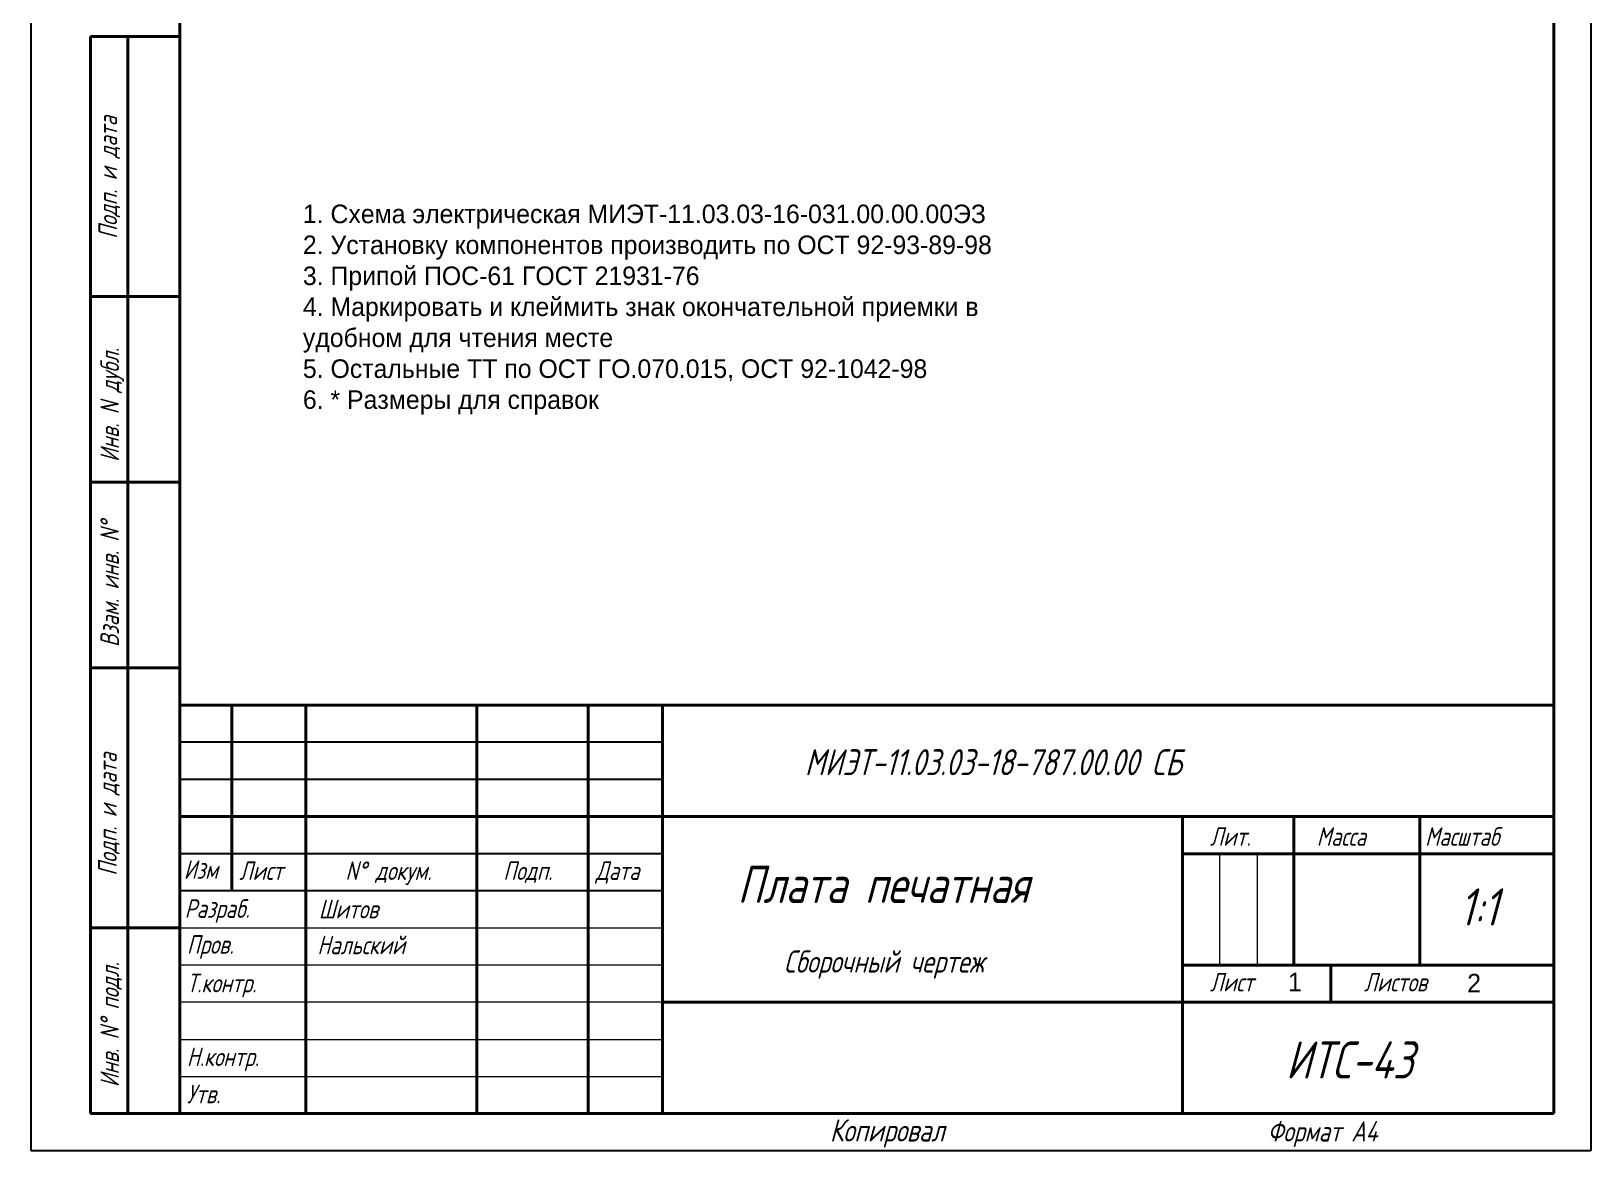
# Model space of a CAD drawing. Header units: millimetres. Extents: x 256 to 1953, y -623 to 369.
# Drawn here: x 991.4 to 1201.4, y 41.5 to 192.2 of the extents above; entities that cross this region are included whole.
import ezdxf

# ---------------------------------------------------------------- set-up
doc = ezdxf.new("R2010")
doc.units = ezdxf.units.MM
doc.layers.add('KONTUR', color=7, linetype='Continuous')
for name, color, linetype, lineweight in [('Основная', 7, 'Continuous', 40), ('текст', 7, 'Continuous', 30), ('тонкая', 7, 'Continuous', 20)]:
    doc.layers.add(name, color=color, linetype=linetype, lineweight=lineweight)
doc.styles.add('стиль1', font='romans.shx', dxfattribs={"width": 0.75, "oblique": 15, "height": 3.5})

msp = doc.modelspace()

# ---------------------------------------------------------------- linework, layer by layer
for p, q in [((1076.41, 96.458), (1011.41, 96.458)), ((1076.41, 91.458), (1011.41, 91.458)), ((1076.41, 81.458), (1011.41, 81.458)), ((1076.41, 76.458), (1011.41, 76.458)), ((1146.41, 46.458), (1146.41, 46.458))]:
    msp.add_line(p, q)
at = {"layer": 'KONTUR'}
for p, q in [((991.41, 41.458), (991.41, 338.458)), ((1201.41, 338.458), (1201.41, 41.458)), ((1201.41, 41.458), (991.41, 41.458))]:
    msp.add_line(p, q, dxfattribs=at)
at = {"layer": 'Основная'}
for p, q in [((1011.41, 46.458), (1011.41, 333.458)), ((1196.41, 46.458), (1196.41, 333.458)), ((999.41, 46.458), (999.41, 191.458)), ((1011.41, 191.458), (999.41, 191.458)), ((1004.41, 46.458), (1004.41, 191.458)), ((1011.41, 156.458), (999.41, 156.458)), ((1011.41, 131.458), (999.41, 131.458)), ((1011.41, 106.458), (999.41, 106.458)), ((1011.41, 101.458), (1011.41, 46.458)), ((1196.41, 101.458), (1011.41, 101.458)), ((1018.41, 76.458), (1018.41, 101.458)), ((1028.41, 101.458), (1028.41, 46.458)), ((1051.41, 46.458), (1051.41, 101.458)), ((1066.41, 101.458), (1066.41, 46.458)), ((1076.41, 101.458), (1076.41, 46.458)), ((1011.41, 86.458), (1196.41, 86.458)), ((1146.41, 86.458), (1146.41, 46.458)), ((1161.41, 86.458), (1161.41, 66.458)), ((1178.41, 86.458), (1178.41, 66.458)), ((1146.41, 81.458), (1196.41, 81.458)), ((1011.41, 71.458), (999.41, 71.458)), ((1196.41, 66.458), (1146.41, 66.458)), ((1166.41, 66.458), (1166.41, 61.458)), ((1196.41, 61.458), (1076.41, 61.458)), ((1196.41, 46.458), (999.41, 46.458))]:
    msp.add_line(p, q, dxfattribs=at)
at = {"layer": 'тонкая'}
for p, q in [((1151.398, 81.249), (1151.398, 66.458)), ((1156.476, 81.249), (1156.476, 66.458)), ((1011.41, 71.458), (1076.41, 71.458)), ((1076.41, 66.458), (1011.41, 66.458)), ((1076.41, 61.458), (1011.41, 61.458))]:
    msp.add_line(p, q, dxfattribs=at)
for points in [[(1011.41, 56.458), (1076.41, 56.458)], [(1011.41, 51.458), (1076.41, 51.458)]]:
    msp.add_lwpolyline(points, dxfattribs=at)

# ---------------------------------------------------------------- texts
at = {"char_height": 2.5, "attachment_point": 1}
for s, width, heights, insert in [('1. Схема электрическая МИЭТ-11.03.03-16-031.00.00.00ЭЗ\\P2. Установку компонентов производить по ОСТ 92-93-89-98\\P3. Припой ПОС-61 ГОСТ 21931-76\\P4. Маркировать и клеймить знак окончательной приемки в удобном для чтения месте\\P5. Остальные ТТ по ОСТ ГО.070.015, ОСТ 92-1042-98\\P6. * Размеры для справок', 90.80063, [52.84], (1027.993, 168.844)), ('1', 3.6387, [0], (1160.642, 65.441)), ('2', 3.6387, [0], (1184.768, 65.285))]:
    msp.add_mtext_dynamic_manual_height_columns(s, width=width, gutter_width=12.5, heights=heights, dxfattribs=dict(at, insert=insert))
at = {"attachment_point": 1, "style": 'стиль1'}
for s, width, heights, insert, char_height in [('МИЭТ-11.03.03-18-787.00.00 СБ', 79.64381, [0], (1095.574, 95.524), 3.5), ('Плата печатная', 53.37257, [0], (1086.503, 79.829), 5), ('1:1', 10.85273, [6.625], (1183.708, 76.785), 5), ('\\pi14.13066;Сборочный чертеж', 61.92726, [0], (1078.622, 68.444), 3), ('ИТС-43', 25.93619, [6.625], (1160.347, 56.197), 5)]:
    msp.add_mtext_dynamic_manual_height_columns(s, width=width, gutter_width=12.5, heights=heights, dxfattribs=dict(at, insert=insert, char_height=char_height))
at = {"layer": 'текст', "style": 'стиль1', "oblique": 15, "width": 0.75}
for s, p in [('Подп. и дата', (1002.984, 164.228)), ('Инв. N дубл.', (1003.228, 134.204)), ('Взам. инв. N%%d', (1003.228, 109.276)), ('Подп. и дата', (1002.934, 78.492)), ('Инв. N%%D подл.', (1003.228, 50.026))]:
    msp.add_text(s, height=2.5, rotation=90, dxfattribs=at).set_placement(p)
for s, height, p in [('Лит.', 2.5, (1150.128, 82.523)), ('Масса', 2.5, (1164.502, 82.523)), ('Масштаб', 2.5, (1179.095, 82.523)), ('Изм', 2.5, (1011.955, 78.07)), ('Лист', 2.5, (1019.431, 77.92)), ('N%%d докум. ', 2.5, (1033.715, 77.92)), ('Подп.', 2.5, (1054.967, 77.92)), ('Дата', 2.5, (1067.418, 77.92)), ('Разраб.', 2.5, (1012.071, 72.819)), ('Шитов', 2.5, (1030.13, 72.748)), ('Пров.', 2.5, (1012.372, 67.987)), ('Нальский', 2.5, (1029.937, 67.914)), ('Т.контр.', 2.5, (1012.372, 62.792)), ('Лист', 2.5, (1150.128, 62.909)), ('Листов', 2.5, (1170.852, 62.909)), ('Н.контр.', 2.5, (1012.372, 52.87)), ('Утв.', 2.5, (1012.372, 47.85)), ('Копировал', 3, (1098.946, 42.708)), ('Формат А4', 2.75, (1157.874, 42.708))]:
    msp.add_text(s, height=height, dxfattribs=at).set_placement(p)

doc.saveas('drawing.dxf')
